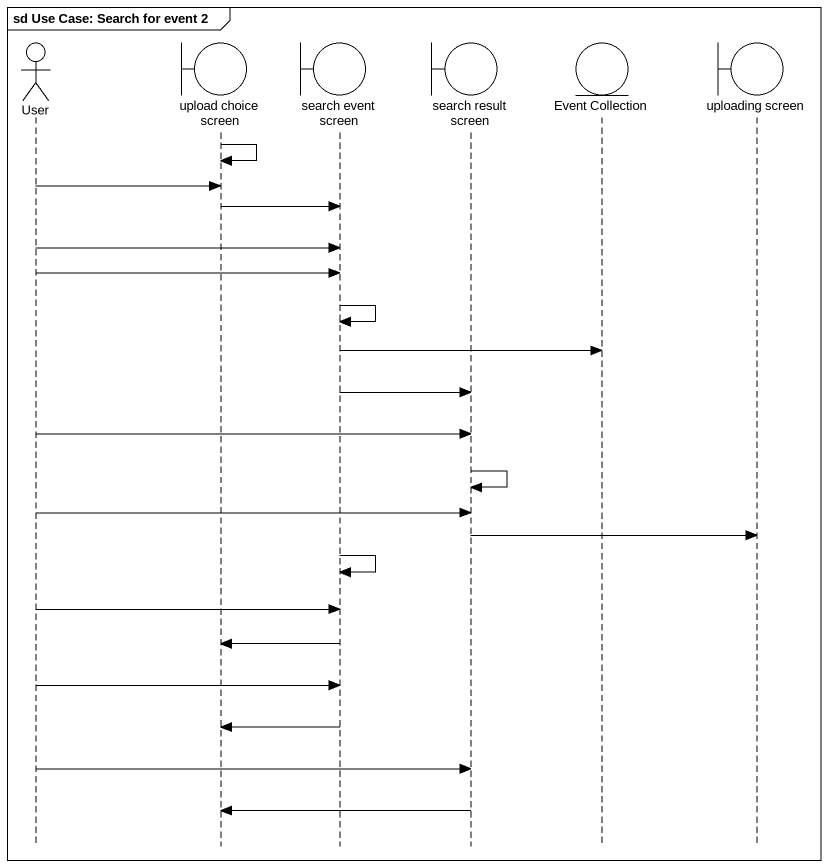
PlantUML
@startuml
mainframe sd Use Case: Search for event 2
hide footbox
actor User
boundary "upload choice screen" as upload_choice_screen
boundary "search event screen" as search_event_screen
boundary "search result screen" as search_result_screen
entity "Event Collection" as Event_Collection
boundary "uploading screen" as uploading_screen

upload_choice_screen -> upload_choice_screen
User -> upload_choice_screen
upload_choice_screen -> search_event_screen
User -> search_event_screen
User -> search_event_screen
search_event_screen -> search_event_screen
search_event_screen -> Event_Collection
search_event_screen -> search_result_screen
User -> search_result_screen
search_result_screen -> search_result_screen
User -> search_result_screen
search_result_screen -> uploading_screen
search_event_screen -> search_event_screen
User -> search_event_screen
search_event_screen -> upload_choice_screen
User -> search_event_screen
search_event_screen -> upload_choice_screen
User -> search_result_screen
search_result_screen -> upload_choice_screen
@enduml
